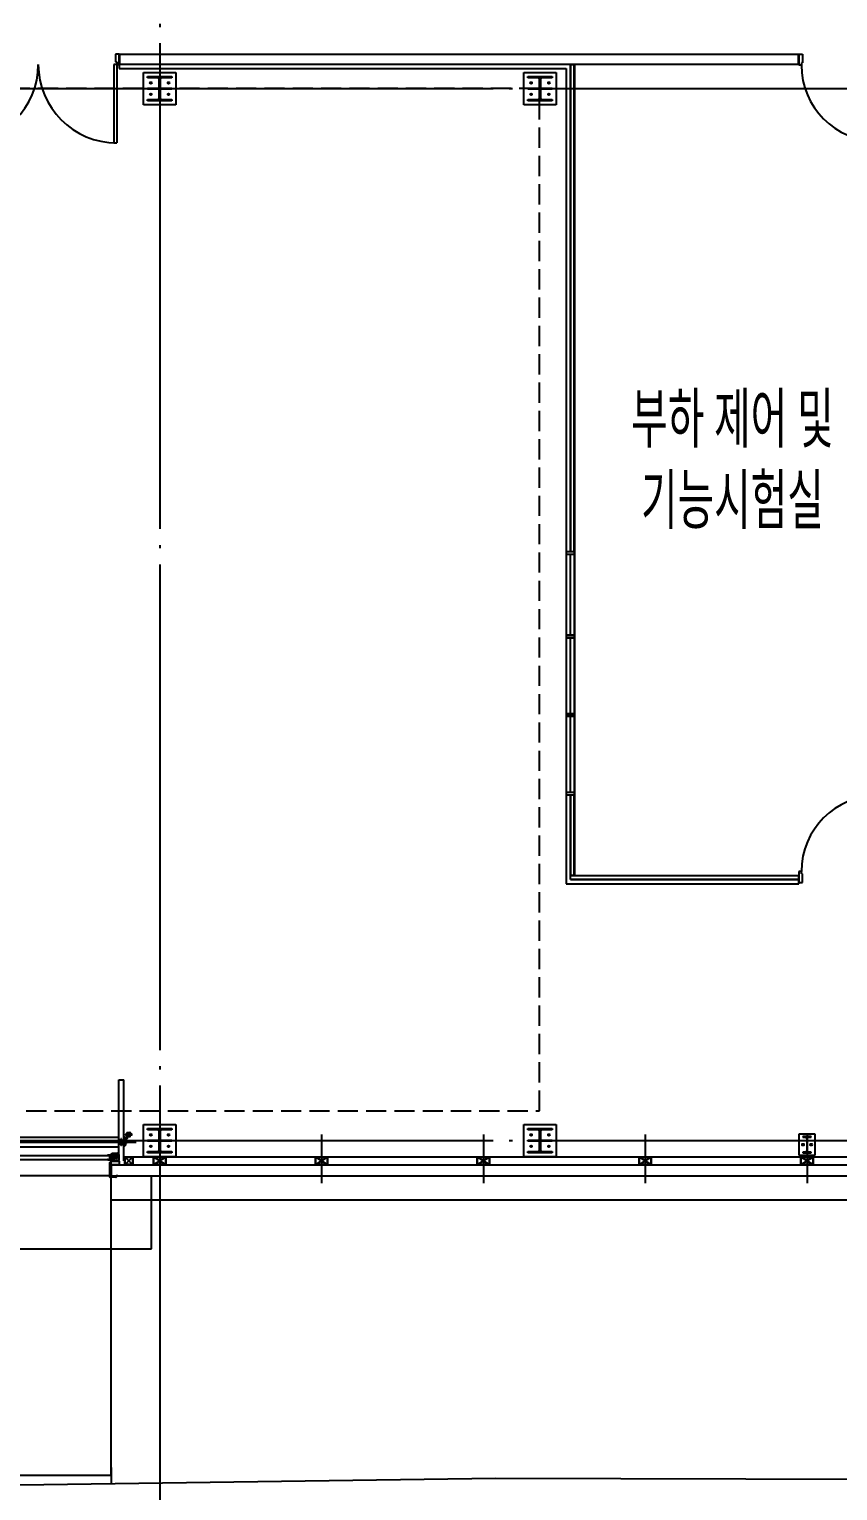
# Model space of a CAD drawing. Header units: millimetres. Extents: x -168200 to 672800, y -7409 to 118800.
# Drawn here: x 51888 to 61880, y 38573 to 56634 of the extents above; entities that cross this region are included whole.
import ezdxf
from ezdxf.enums import TextEntityAlignment as Align

# ---------------------------------------------------------------- set-up
doc = ezdxf.new("R2010")
doc.units = ezdxf.units.MM
doc.header["$LTSCALE"] = 200
for name, pattern in [('CEN-GAUN', [32.2, 30, -1, 0.2, -1]), ('CENTER', [50.8, 31.75, -6.35, 6.35, -6.35]), ('DASH', [0.35, 0.25, -0.1]), ('HIDDEN', [0.375, 0.25, -0.125])]:
    doc.linetypes.add(name, pattern=pattern)
for name, color, linetype in [('1 BA', 9, 'Continuous'), ('1 CEN', 15, 'CEN-GAUN'), ('1 RM', 8, 'Continuous')]:
    doc.layers.add(name, color=color, linetype=linetype)
doc.styles.add('스타일1', font='malgun.ttf')

msp = doc.modelspace()

# ---------------------------------------------------------------- linework, layer by layer
at = {"layer": '1 BA'}
for p, q in [((52970, 56200), (52935, 56200)), ((52935, 56200), (52935, 55230)), ((53000, 56325), (52955, 56325)), ((52955, 56325), (52955, 56325)), ((52955, 56325), (52955, 56325)), ((52955, 56325), (52955, 56230)), ((52955, 56230), (52970, 56230)), ((52970, 56230), (52970, 56200)), ((52970, 56200), (52970, 55230)), ((52970, 56200), (53000, 56200)), ((53000, 56200), (53000, 56325)), ((53000, 56325), (61400, 56325)), ((53000, 56200), (53000, 56325)), ((53000, 56262.5), (53004, 56262.5)), ((53004, 56262.5), (53000, 56262.5)), ((61400, 56200), (53000, 56200)), ((53000, 56200), (53000, 56150)), ((61396, 56321), (53004, 56321)), ((53004, 56321), (53004, 56262.5)), ((53004, 56262.5), (53004, 56204)), ((53004, 56204), (61396, 56204)), ((58575, 50175), (58575, 56200)), ((58575, 56200), (58625, 56200)), ((58625, 56200), (58625, 46175)), ((61396, 56204), (61396, 56321)), ((61400, 56325), (61400, 56200)), ((61400, 56325), (61445, 56325)), ((61400, 56190), (61400, 56325)), ((61430, 56190), (61400, 56190)), ((61445, 56220), (61430, 56220)), ((61430, 56220), (61430, 56190)), ((61445, 56325), (61445, 56325)), ((61445, 56325), (61445, 56325)), ((61445, 56325), (61445, 56220)), ((53000, 56150), (58525, 56150)), ((53300, 56100), (53700, 56100)), ((53300, 55700), (53300, 56100)), ((53350, 56035), (53350, 56050)), ((53350, 56050), (53650, 56050)), ((53477, 56035), (53350, 56035)), ((53495, 55783), (53495, 56017)), ((53505, 56017), (53505, 55783)), ((53650, 56035), (53523, 56035)), ((53650, 56050), (53650, 56035)), ((53700, 56100), (53700, 55700)), ((58000, 56100), (58400, 56100)), ((58000, 55700), (58000, 56100)), ((58050, 56035), (58050, 56050)), ((58050, 56050), (58350, 56050)), ((58177, 56035), (58050, 56035)), ((58195, 55783), (58195, 56017)), ((58205, 56017), (58205, 55783)), ((58350, 56035), (58223, 56035)), ((58350, 56050), (58350, 56035)), ((58400, 56100), (58400, 55700)), ((58525, 56150), (58525, 46075)), ((53350, 55906), (53495, 55906)), ((53350, 55894), (53350, 55906)), ((53495, 55894), (53350, 55894)), ((53495, 55906), (53495, 55894)), ((53505, 55906), (53650, 55906)), ((53505, 55894), (53505, 55906)), ((53650, 55894), (53505, 55894)), ((53650, 55906), (53650, 55894)), ((58050, 55906), (58195, 55906)), ((58050, 55894), (58050, 55906)), ((58195, 55894), (58050, 55894)), ((58195, 55906), (58195, 55894)), ((58205, 55906), (58350, 55906)), ((58205, 55894), (58205, 55906)), ((58350, 55894), (58205, 55894)), ((58350, 55906), (58350, 55894)), ((53700, 55700), (53300, 55700)), ((53350, 55750), (53350, 55765)), ((53350, 55765), (53477, 55765)), ((53650, 55750), (53350, 55750)), ((53523, 55765), (53650, 55765)), ((53650, 55765), (53650, 55750)), ((58400, 55700), (58000, 55700)), ((58050, 55750), (58050, 55765)), ((58050, 55765), (58177, 55765)), ((58350, 55750), (58050, 55750)), ((58223, 55765), (58350, 55765)), ((58350, 55765), (58350, 55750)), ((52935, 55230), (52970, 55230)), ((58625, 50175), (58525, 50175)), ((58525, 50175), (58525, 49115)), ((58625, 50145), (58525, 50145)), ((58575, 49145), (58575, 50145)), ((58625, 49115), (58625, 50175)), ((58525, 49145), (58625, 49145)), ((58625, 49145), (58525, 49145)), ((58525, 49145), (58525, 48145)), ((58625, 48145), (58625, 49145)), ((58625, 49115), (58525, 49115)), ((58525, 49115), (58625, 49115)), ((58575, 48175), (58575, 49115)), ((58525, 48175), (58625, 48175)), ((58625, 48175), (58525, 48175)), ((58525, 48175), (58525, 47175)), ((58625, 48145), (58525, 48145)), ((58525, 48145), (58625, 48145)), ((58575, 47205), (58575, 48145)), ((58625, 47175), (58625, 48175)), ((58525, 47205), (58625, 47205)), ((58525, 47175), (58625, 47175)), ((58575, 46175), (58575, 47175)), ((58525, 46075), (61400, 46075)), ((58575, 46125), (58575, 46175)), ((58575, 46175), (61400, 46175)), ((58625, 46175), (58575, 46175)), ((61400, 46125), (58575, 46125)), ((61430, 46225), (61400, 46225)), ((61400, 46225), (61400, 46090)), ((61400, 46175), (61400, 46125)), ((61400, 46075), (61400, 46125)), ((61400, 46090), (61445, 46090)), ((61430, 46195), (61430, 46225)), ((61445, 46195), (61430, 46195)), ((61445, 46090), (61445, 46195)), ((61445, 46090), (61445, 46090)), ((61445, 46090), (61445, 46090)), ((53091.9, 42990.2), (53092.9, 42991.2)), ((53091.9, 42962.2), (53091.9, 42990.2)), ((53092.9, 42991.2), (53096.9, 42991.2)), ((53095.7, 43001.2), (53095.7, 42927.6)), ((53095.7, 43001.2), (53096.9, 43001.2)), ((53096.9, 43001.2), (53131.4, 43001.2)), ((53096.9, 42951.2), (53096.9, 43001.2)), ((53096.9, 43001.2), (53096.9, 42927.2)), ((53098.9, 42951.2), (53098.9, 43001.2)), ((53134.4, 42954.2), (53134.4, 42998.2)), ((53300, 43100), (53700, 43100)), ((53300, 42700), (53300, 43100)), ((53350, 43035), (53350, 43050)), ((53350, 43050), (53650, 43050)), ((53477, 43035), (53350, 43035)), ((53495, 42783), (53495, 43017)), ((53505, 43017), (53505, 42783)), ((53650, 43035), (53523, 43035)), ((53650, 43050), (53650, 43035)), ((53700, 43100), (53700, 42700)), ((58000, 43100), (58400, 43100)), ((58000, 42700), (58000, 43100)), ((58050, 43035), (58050, 43050)), ((58050, 43050), (58350, 43050)), ((58177, 43035), (58050, 43035)), ((58195, 42783), (58195, 43017)), ((58205, 43017), (58205, 42783)), ((58350, 43035), (58223, 43035)), ((58350, 43050), (58350, 43035)), ((58400, 43100), (58400, 42700)), ((53066.9, 42949.7), (53068.5, 42949.7)), ((53066.9, 42949.7), (53066.9, 42927.2)), ((53068.5, 42949.7), (53068.5, 42927.6)), ((53069.1, 42925), (53094.7, 42925)), ((53069.5, 42926.6), (53094.7, 42926.6)), ((53069.5, 42926.6), (53069.5, 42925)), ((53076.1, 42979.7), (53076.6, 42980.2)), ((53076.1, 42973.2), (53076.1, 42979.7)), ((53076.1, 42973.2), (53085.9, 42973.2)), ((53076.6, 42980.2), (53091.9, 42980.2)), ((53076.6, 42980.2), (53076.6, 42973.2)), ((53085.9, 42972.2), (53085.9, 42973.2)), ((53085.9, 42972.2), (53091.9, 42972.2)), ((53092.9, 42961.2), (53091.9, 42962.2)), ((53092.9, 42961.2), (53096.9, 42961.2)), ((53096.9, 42951.2), (53131.4, 42951.2)), ((53148, 42984.3), (53134.4, 42984.3)), ((53134.4, 42980.3), (53148, 42980.3)), ((53134.4, 42972.1), (53148, 42972.1)), ((53148, 42968.1), (53134.4, 42968.1)), ((53139.4, 42968.1), (53139.4, 42984.3)), ((53151.4, 42983.3), (53149.1, 42983.3)), ((53151.4, 42969.2), (53149.2, 42969.2)), ((53149.4, 42970.1), (53149.4, 42982.3)), ((53154.4, 42972.2), (53154.4, 42980.3)), ((53350, 42906), (53495, 42906)), ((53350, 42894), (53350, 42906)), ((53495, 42894), (53350, 42894)), ((53495, 42906), (53495, 42894)), ((53500, 42975), (53500, 42375)), ((53505, 42906), (53650, 42906)), ((53505, 42894), (53505, 42906)), ((53650, 42894), (53505, 42894)), ((53650, 42906), (53650, 42894)), ((55500, 42975), (55500, 42375)), ((57500, 42975), (57500, 42375)), ((58050, 42906), (58195, 42906)), ((58050, 42894), (58050, 42906)), ((58195, 42894), (58050, 42894)), ((58195, 42906), (58195, 42894)), ((58205, 42906), (58350, 42906)), ((58205, 42894), (58205, 42906)), ((58350, 42894), (58205, 42894)), ((58350, 42906), (58350, 42894)), ((59500, 42975), (59500, 42375)), ((61600, 42980), (61400, 42980)), ((61400, 42980), (61400, 42720)), ((61550, 42950), (61450, 42950)), ((61450, 42950), (61450, 42941)), ((61450, 42941), (61484, 42941)), ((61497, 42928), (61497, 42772)), ((61500, 42975), (61500, 42375)), ((61503, 42772), (61503, 42928)), ((61516, 42941), (61550, 42941)), ((61550, 42941), (61550, 42950)), ((61600, 42720), (61600, 42980)), ((52925.6, 42680.6, 46.7), (52925.6, 42704, 46.7)), ((52925.6, 42704, 46.7), (52925.6, 42703.4, 46.7)), ((52925.6, 42700.6, 46.7), (52925.6, 42700.1, 46.7)), ((52925.6, 42683.9, 46.7), (52925.6, 42684.5, 46.7)), ((52925.6, 42680.6, 46.7), (52925.6, 42681.1, 46.7)), ((52927.4, 42703.2, 46.7), (52925.8, 42703.2, 46.7)), ((52927.4, 42700.8, 46.7), (52925.8, 42700.8, 46.7)), ((52927.4, 42683.7, 46.7), (52925.8, 42683.7, 46.7)), ((52927.4, 42681.3, 46.7), (52925.8, 42681.3, 46.7)), ((52930.3, 42704.3, 46.7), (52925.9, 42704.3, 46.7)), ((52925.9, 42699.8, 46.7), (52930.3, 42699.8, 46.7)), ((52925.9, 42684.8, 46.7), (52930.3, 42684.8, 46.7)), ((52930.3, 42680.3, 46.7), (52925.9, 42680.3, 46.7)), ((52930.4, 42703.2, 46.7), (52928.8, 42703.2, 46.7)), ((52930.4, 42700.8, 46.7), (52928.8, 42700.8, 46.7)), ((52930.4, 42683.7, 46.7), (52928.8, 42683.7, 46.7)), ((52930.4, 42681.3, 46.7), (52928.8, 42681.3, 46.7)), ((52930.6, 42704, 46.7), (52930.6, 42680.6, 46.7)), ((52930.6, 42703.4, 46.7), (52930.6, 42704, 46.7)), ((52930.6, 42700.1, 46.7), (52930.6, 42700.6, 46.7)), ((52930.6, 42684.5, 46.7), (52930.6, 42683.9, 46.7)), ((52930.6, 42681.1, 46.7), (52930.6, 42680.6, 46.7)), ((52937.1, 42704, 46.7), (52937.1, 42680.6, 46.7)), ((52937.1, 42703.4, 46.7), (52937.1, 42704, 46.7)), ((52937.1, 42700.1, 46.7), (52937.1, 42700.6, 46.7)), ((52937.1, 42684.5, 46.7), (52937.1, 42683.9, 46.7)), ((52937.1, 42681.1, 46.7), (52937.1, 42680.6, 46.7)), ((52937.3, 42703.2, 46.7), (52938.9, 42703.2, 46.7)), ((52937.3, 42700.8, 46.7), (52938.9, 42700.8, 46.7)), ((52937.3, 42683.7, 46.7), (52938.9, 42683.7, 46.7)), ((52937.3, 42681.3, 46.7), (52938.9, 42681.3, 46.7)), ((52937.4, 42704.3, 46.7), (52941.8, 42704.3, 46.7)), ((52941.8, 42699.8, 46.7), (52937.4, 42699.8, 46.7)), ((52941.8, 42684.8, 46.7), (52937.4, 42684.8, 46.7)), ((52937.4, 42680.3, 46.7), (52941.8, 42680.3, 46.7)), ((52940.3, 42703.2, 46.7), (52941.9, 42703.2, 46.7)), ((52940.3, 42700.8, 46.7), (52941.9, 42700.8, 46.7)), ((52940.3, 42683.7, 46.7), (52941.9, 42683.7, 46.7)), ((52940.3, 42681.3, 46.7), (52941.9, 42681.3, 46.7)), ((52942.1, 42680.6, 46.7), (52942.1, 42704, 46.7)), ((52942.1, 42704, 46.7), (52942.1, 42703.4, 46.7)), ((52942.1, 42700.6, 46.7), (52942.1, 42700.1, 46.7)), ((52942.1, 42683.9, 46.7), (52942.1, 42684.5, 46.7)), ((52942.1, 42680.6, 46.7), (52942.1, 42681.1, 46.7)), ((52978.8, 42709.6, 46.7), (52978.8, 42733, 46.7)), ((52978.8, 42733, 46.7), (52978.8, 42732.4, 46.7)), ((52978.8, 42729.6, 46.7), (52978.8, 42729.1, 46.7)), ((52978.8, 42712.9, 46.7), (52978.8, 42713.5, 46.7)), ((52978.8, 42709.6, 46.7), (52978.8, 42710.1, 46.7)), ((52980.6, 42732.2, 46.7), (52979, 42732.2, 46.7)), ((52980.6, 42729.8, 46.7), (52979, 42729.8, 46.7)), ((52980.6, 42712.7, 46.7), (52979, 42712.7, 46.7)), ((52980.6, 42710.3, 46.7), (52979, 42710.3, 46.7)), ((52983.5, 42733.3, 46.7), (52979.1, 42733.3, 46.7)), ((52979.1, 42728.8, 46.7), (52983.5, 42728.8, 46.7)), ((52979.1, 42713.8, 46.7), (52983.5, 42713.8, 46.7)), ((52983.5, 42709.3, 46.7), (52979.1, 42709.3, 46.7)), ((52983.6, 42732.2, 46.7), (52982, 42732.2, 46.7)), ((52983.6, 42729.8, 46.7), (52982, 42729.8, 46.7)), ((52983.6, 42712.7, 46.7), (52982, 42712.7, 46.7)), ((52983.6, 42710.3, 46.7), (52982, 42710.3, 46.7)), ((52983.8, 42733, 46.7), (52983.8, 42709.6, 46.7)), ((52983.8, 42732.4, 46.7), (52983.8, 42733, 46.7)), ((52983.8, 42729.1, 46.7), (52983.8, 42729.6, 46.7)), ((52983.8, 42713.5, 46.7), (52983.8, 42712.9, 46.7)), ((52983.8, 42710.1, 46.7), (52983.8, 42709.6, 46.7)), ((53070, 42600), (53070, 42700)), ((53070, 42700), (53170, 42700)), ((53074, 42696), (53166, 42604)), ((53166, 42696), (53074, 42604)), ((53074, 42604), (53074, 42696)), ((53074, 42696), (53166, 42696)), ((53166, 42696), (53166, 42604)), ((53170, 42700), (72000, 42700)), ((53170, 42700), (53170, 42600)), ((53700, 42700), (53300, 42700)), ((53350, 42750), (53350, 42765)), ((53350, 42765), (53477, 42765)), ((53650, 42750), (53350, 42750)), ((53425, 42600), (53425, 42700)), ((53425, 42700), (53575, 42700)), ((53571, 42604), (53429, 42696)), ((53429, 42604), (53571, 42696)), ((53429, 42604), (53429, 42696)), ((53429, 42696), (53571, 42696)), ((53523, 42765), (53650, 42765)), ((53571, 42696), (53571, 42604)), ((53575, 42700), (53575, 42600)), ((53650, 42765), (53650, 42750)), ((55425, 42600), (55425, 42700)), ((55425, 42700), (55575, 42700)), ((55571, 42604), (55429, 42696)), ((55429, 42604), (55571, 42696)), ((55429, 42604), (55429, 42696)), ((55429, 42696), (55571, 42696)), ((55571, 42696), (55571, 42604)), ((55575, 42700), (55575, 42600)), ((57425, 42600), (57425, 42700)), ((57425, 42700), (57575, 42700)), ((57571, 42604), (57429, 42696)), ((57429, 42604), (57571, 42696)), ((57429, 42604), (57429, 42696)), ((57429, 42696), (57571, 42696)), ((57571, 42696), (57571, 42604)), ((57575, 42700), (57575, 42600)), ((58400, 42700), (58000, 42700)), ((58050, 42750), (58050, 42765)), ((58050, 42765), (58177, 42765)), ((58350, 42750), (58050, 42750)), ((58223, 42765), (58350, 42765)), ((58350, 42765), (58350, 42750)), ((59425, 42600), (59425, 42700)), ((59425, 42700), (59575, 42700)), ((59571, 42604), (59429, 42696)), ((59429, 42604), (59571, 42696)), ((59429, 42604), (59429, 42696)), ((59429, 42696), (59571, 42696)), ((59571, 42696), (59571, 42604)), ((59575, 42700), (59575, 42600)), ((61400, 42720), (61600, 42720)), ((61425, 42600), (61425, 42700)), ((61425, 42700), (61575, 42700)), ((61571, 42604), (61429, 42696)), ((61429, 42604), (61571, 42696)), ((61429, 42604), (61429, 42696)), ((61429, 42696), (61571, 42696)), ((61484, 42759), (61450, 42759)), ((61450, 42759), (61450, 42750)), ((61450, 42750), (61550, 42750)), ((61550, 42759), (61516, 42759)), ((61550, 42750), (61550, 42759)), ((61571, 42696), (61571, 42604)), ((61575, 42700), (61575, 42600)), ((52900, 42465), (48900, 42465)), ((52900, 42600), (65500, 42600)), ((52900, 42600), (52900, 42465)), ((52900, 42465.2), (72900, 42465.2)), ((52900, 42165.2), (52900, 42465.2)), ((52900, 42465), (67000, 42465)), ((52900, 38765), (52900, 42465)), ((53170, 42600), (53070, 42600)), ((53166, 42604), (53074, 42604)), ((53575, 42600), (53425, 42600)), ((53571, 42604), (53429, 42604)), ((55575, 42600), (55425, 42600)), ((55571, 42604), (55429, 42604)), ((57575, 42600), (57425, 42600)), ((57571, 42604), (57429, 42604)), ((59575, 42600), (59425, 42600)), ((59571, 42604), (59429, 42604)), ((61575, 42600), (61425, 42600)), ((61571, 42604), (61429, 42604)), ((72900, 42165.2), (52900, 42165.2)), ((52900, 38859.3), (52900, 38659.3)), ((48900, 38765), (52900, 38765)), ((57648.5, 38724.4), (51229.9, 38636.4)), ((65516.7, 38705.3), (57648.5, 38724.4))]:
    msp.add_line(p, q, dxfattribs=at)
at = {"layer": '1 BA', "ltscale": 253}
for p, q in [((58623.4, 56198.4), (58576.6, 56198.4)), ((58576.6, 56198.4), (58576.6, 50175)), ((58623.4, 50175), (58623.4, 56198.4)), ((58576.6, 47173.4), (58623.4, 47173.4)), ((58576.6, 47173.4), (58576.6, 46176.6)), ((58623.4, 46176.6), (58623.4, 47173.4)), ((58576.6, 46165), (58575, 46165)), ((58575, 46135), (58576.6, 46135)), ((58576.6, 46176.6), (58585, 46176.6)), ((61398.4, 46173.4), (58576.6, 46173.4)), ((58576.6, 46173.4), (58576.6, 46165)), ((58576.6, 46135), (58576.6, 46126.6)), ((58576.6, 46126.6), (61398.4, 46126.6)), ((58585, 46176.6), (58585, 46175)), ((58615, 46175), (58615, 46176.6)), ((58615, 46176.6), (58623.4, 46176.6)), ((61398.4, 46126.6), (61398.4, 46173.4))]:
    msp.add_line(p, q, dxfattribs=at)
at = {"layer": '1 BA', "linetype": 'DASH', "ltscale": 5}
for p, q in [((58193.9, 55900), (41700, 55900)), ((58193.9, 43269), (58193.9, 55900)), ((41700, 43269), (58193.9, 43269))]:
    msp.add_line(p, q, dxfattribs=at)
at = {"layer": '1 BA', "transparency": 33554687}
for p, q in [((52995.8, 42650.5), (52995.8, 43650.5)), ((52995.8, 43650.5), (53055.8, 43650.5)), ((53055.8, 42650.5), (53055.8, 43650.5)), ((52992.9, 42938.3), (48807.2, 42938.3)), ((48807.2, 42824), (52992.9, 42824)), ((52992.9, 42938.3), (52992.9, 42824)), ((52995.9, 42904.2), (52993.9, 42902.2)), ((52993.9, 42860.2), (52993.9, 42902.2)), ((52995.9, 42858.2), (52993.9, 42860.2)), ((53015.9, 42904.2), (52995.9, 42904.2)), ((52995.9, 42858.2), (52995.9, 42904.2)), ((53015.9, 42858.2), (52995.9, 42858.2)), ((53015.9, 42904.2), (53018.9, 42907.2)), ((53015.9, 42904.2), (53015.9, 42858.2)), ((53015.9, 42858.2), (53018.9, 42855.2)), ((53018.9, 42913.2), (53020.8, 42923.2)), ((53018.9, 42913.2), (53018.9, 42849.1)), ((53028.9, 42913.2), (53018.9, 42913.2)), ((53028.9, 42849.1), (53018.9, 42849.1)), ((53018.9, 42849.1), (53020.8, 42839.2)), ((53026.9, 42923.2), (53020.8, 42923.2)), ((53026.9, 42839.2), (53020.8, 42839.2)), ((53028.9, 42913.2), (53026.9, 42923.2)), ((53028.9, 42913.2), (53026.9, 42923.2)), ((53028.9, 42849.1), (53026.9, 42839.2)), ((53028.9, 42849.1), (53026.9, 42839.2)), ((53028.9, 42913.2), (53028.9, 42849.1)), ((53028.9, 42893.7), (53082.8, 42893.7)), ((53028.9, 42868.7), (53082.8, 42868.7)), ((53055.8, 42833.7), (53055.8, 42928.7)), ((53066.8, 42928.7), (53055.8, 42928.7)), ((53066.8, 42833.7), (53055.8, 42833.7)), ((53069.8, 42836.7), (53069.8, 42925.7)), ((53069.8, 42918.8), (53069.8, 42925.7)), ((53072.3, 42915.8), (53080.2, 42914.7)), ((53072.3, 42846.6), (53080.2, 42847.7)), ((53082.4, 42879.7), (53082.4, 42866)), ((53082.8, 42850.6), (53082.8, 42911.7)), ((53091.5, 42896.7), (53082.8, 42896.7)), ((53091.5, 42865.7), (53082.8, 42865.7)), ((53091.9, 42892.7), (53090.9, 42893.7)), ((53090.9, 42893.7), (53090.9, 42868.7)), ((53091.9, 42892.7), (53090.9, 42893.7)), ((53090.9, 42893.7), (53090.9, 42868.7)), ((53090.9, 42868.7), (53091.9, 42869.7)), ((53090.9, 42868.7), (53091.9, 42869.7)), ((53091.5, 42865.7), (53091.5, 42896.7)), ((53091.9, 42869.7), (53091.9, 42892.7)), ((53091.9, 42869.7), (53091.9, 42892.7)), ((52854.1, 42718.8, 46.7), (52854.1, 42717.8, 46.7)), ((52854.1, 42666.7, 46.7), (52854.1, 42665.7, 46.7)), ((52859, 42721, 46.7), (52854.3, 42719.1, 46.7)), ((52854.3, 42665.4, 46.7), (52859, 42663.5, 46.7)), ((52854.4, 42717.5, 46.7), (52858.8, 42717.5, 46.7)), ((52858.8, 42667, 46.7), (52854.4, 42667, 46.7)), ((52916.8, 42721, 46.7), (52859.1, 42721, 46.7)), ((52859.1, 42717.8, 46.7), (52859.1, 42719, 46.7)), ((52859.1, 42719, 46.7), (52915.1, 42719, 46.7)), ((52859.1, 42665.5, 46.7), (52859.1, 42666.7, 46.7)), ((52915.1, 42665.5, 46.7), (52859.1, 42665.5, 46.7)), ((52859.1, 42663.5, 46.7), (52916.8, 42663.5, 46.7)), ((52884.8, 42450.4), (52884.8, 42628.1)), ((52885.1, 42698.8, 46.7), (52886.1, 42699.8, 46.7)), ((52885.1, 42685.8, 46.7), (52885.1, 42698.8, 46.7)), ((52886.1, 42684.8, 46.7), (52885.1, 42685.8, 46.7)), ((52886.1, 42699.8, 46.7), (52886.1, 42684.8, 46.7)), ((52886.1, 42699.8, 46.7), (52888.1, 42699.8, 46.7)), ((52886.1, 42684.8, 46.7), (52888.1, 42684.8, 46.7)), ((52886.8, 42630.1), (52896.9, 42630.1)), ((52889.1, 42700.8), (52888.1, 42700.8)), ((52888.1, 42700.8), (52888.1, 42698.8)), ((52888.1, 42684.8, 46.7), (52888.1, 42699.8, 46.7)), ((52888.1, 42698.8), (52889.1, 42698.8)), ((52888.1, 42685.8), (52889.1, 42685.8)), ((52888.1, 42683.8), (52888.1, 42685.8)), ((52889.1, 42683.8), (52888.1, 42683.8)), ((52889.1, 42698.8), (52889.1, 42700.8)), ((52889.1, 42699.8, 46.7), (52926.1, 42699.8, 46.7)), ((52889.1, 42684.8, 46.7), (52889.1, 42699.8, 46.7)), ((52889.1, 42685.8), (52889.1, 42683.8)), ((52889.1, 42684.8, 46.7), (52926.1, 42684.8, 46.7)), ((52892.1, 42699.8, 46.7), (52892.1, 42702.8, 46.7)), ((52892.1, 42699.9, 46.7), (52923.6, 42699.9, 46.7)), ((52892.1, 42681.8, 46.7), (52892.1, 42684.8, 46.7)), ((52892.1, 42684.7, 46.7), (52923.6, 42684.7, 46.7)), ((52892.7, 42639.5), (52906.3, 42639.5)), ((52893.1, 42703.8, 46.7), (52917.1, 42703.8, 46.7)), ((52893.1, 42680.8, 46.7), (52917.1, 42680.8, 46.7)), ((52898.9, 42632.1), (52898.9, 42646.8)), ((52900, 42604), (52900, 42646)), ((52902, 42604), (52902, 42646)), ((52904, 42650), (52996, 42650)), ((52904, 42648), (52996, 42648)), ((52915.1, 42697.8, 46.7), (52912.1, 42697.8, 46.7)), ((52912.1, 42697.8, 46.7), (52912.1, 42686.8, 46.7)), ((52912.1, 42686.8, 46.7), (52915.1, 42686.8, 46.7)), ((52915.1, 42719, 46.7), (52915.1, 42697.8, 46.7)), ((52915.1, 42686.8, 46.7), (52915.1, 42665.5, 46.7)), ((52917.1, 42692.2, 46.7), (52917, 42692.3, 46.7)), ((52917, 42692.3, 46.7), (52917.1, 42692.3, 46.7)), ((52917.1, 42692.3, 46.7), (52917.1, 42720.7, 46.7)), ((52917.1, 42717.3, 46.7), (52921.6, 42717.3, 46.7)), ((52917.1, 42667.3, 46.7), (52917.1, 42717.3, 46.7)), ((52917.1, 42717.3, 46.7), (52921.6, 42717.3, 46.7)), ((52917.1, 42667.3, 46.7), (52917.1, 42717.3, 46.7)), ((52917.1, 42702.8, 46.7), (52922.6, 42702.8, 46.7)), ((52917.1, 42663.5, 46.7), (52917.1, 42692.2, 46.7)), ((52917.1, 42681.8, 46.7), (52922.6, 42681.8, 46.7)), ((52921.6, 42667.3, 46.7), (52917.1, 42667.3, 46.7)), ((52921.6, 42667.3, 46.7), (52917.1, 42667.3, 46.7)), ((52921.1, 42699.9, 46.7), (52921.1, 42699.8, 46.7)), ((52921.1, 42684.8, 46.7), (52921.1, 42684.7, 46.7)), ((52921.6, 42667.3, 46.7), (52921.6, 42717.3, 46.7)), ((52921.6, 42705.8, 46.7), (52952.1, 42705.8, 46.7)), ((52921.6, 42701.3, 46.7), (52952.1, 42701.3, 46.7)), ((52923.6, 42699.8, 46.7), (52923.6, 42701.8, 46.7)), ((52923.6, 42682.8, 46.7), (52923.6, 42684.8, 46.7)), ((52924.6, 42721, 46.7), (52925.6, 42721, 46.7)), ((52924.6, 42721, 46.7), (52924.6, 42699.8, 46.7)), ((52924.6, 42704.3, 46.7), (52930.6, 42704.3, 46.7)), ((52925.6, 42700.8), (52924.6, 42700.8)), ((52924.6, 42700.8), (52924.6, 42698.8)), ((52924.6, 42698.8), (52925.6, 42698.8)), ((52924.6, 42685.8), (52925.6, 42685.8)), ((52924.6, 42683.8), (52924.6, 42685.8)), ((52924.6, 42663.5, 46.7), (52924.6, 42684.8, 46.7)), ((52925.6, 42683.8), (52924.6, 42683.8)), ((52924.6, 42680.3, 46.7), (52930.6, 42680.3, 46.7)), ((52924.6, 42663.5, 46.7), (52925.6, 42663.5, 46.7)), ((52924.6, 42663.5, 36.6), (52925.6, 42663.5, 36.6)), ((52925.6, 42721, 46.7), (52926.6, 42719, 46.7)), ((52925.6, 42704.3, 46.7), (52925.6, 42699.8, 46.7)), ((52925.6, 42698.8), (52925.6, 42700.8)), ((52925.6, 42685.8), (52925.6, 42683.8)), ((52925.6, 42680.3, 46.7), (52925.6, 42684.8, 46.7)), ((52925.6, 42663.5, 46.7), (52926.6, 42665.5, 46.7)), ((52926.6, 42719, 46.7), (52926.6, 42716, 46.7)), ((52926.6, 42716, 46.7), (52941.1, 42716, 46.7)), ((52926.6, 42668.5, 46.7), (52941.1, 42668.5, 46.7)), ((52926.6, 42665.5, 46.7), (52926.6, 42668.5, 46.7)), ((52927.1, 42699.8, 46.7), (52942.1, 42699.8, 46.7)), ((52927.1, 42699.8, 46.7), (52942.1, 42699.8, 46.7)), ((52927.1, 42684.8, 46.7), (52942.1, 42684.8, 46.7)), ((52930.6, 42701.8, 46.7), (52930.6, 42704.3, 46.7)), ((52930.6, 42682.7, 46.7), (52930.6, 42680.3, 46.7)), ((52932.1, 42701.8, 46.7), (52937.1, 42701.8, 46.7)), ((52932.1, 42682.7, 46.7), (52937.1, 42682.7, 46.7)), ((52937.1, 42701.8, 46.7), (52937.1, 42704.3, 46.7)), ((52943.1, 42704.3, 46.7), (52937.1, 42704.3, 46.7)), ((52937.1, 42682.7, 46.7), (52937.1, 42680.3, 46.7)), ((52943.1, 42680.3, 46.7), (52937.1, 42680.3, 46.7)), ((52942.1, 42721, 46.7), (52941.1, 42719, 46.7)), ((52941.1, 42719, 46.7), (52941.1, 42716, 46.7)), ((52941.1, 42665.5, 46.7), (52941.1, 42668.5, 46.7)), ((52942.1, 42663.5, 46.7), (52941.1, 42665.5, 46.7)), ((52943.1, 42721, 46.7), (52942.1, 42721, 46.7)), ((52943.1, 42721, 46.7), (52942.1, 42721, 46.7)), ((52942.1, 42704.3, 46.7), (52942.1, 42699.8, 46.7)), ((52942.1, 42698.8), (52942.1, 42700.8)), ((52942.1, 42700.8), (52943.1, 42700.8)), ((52943.1, 42698.8), (52942.1, 42698.8)), ((52943.1, 42685.8), (52942.1, 42685.8)), ((52942.1, 42685.8), (52942.1, 42683.8)), ((52942.1, 42680.3, 46.7), (52942.1, 42684.8, 46.7)), ((52942.1, 42683.8), (52943.1, 42683.8)), ((52943.1, 42663.5, 46.7), (52942.1, 42663.5, 46.7)), ((52943.1, 42663.5, 46.7), (52942.1, 42663.5, 46.7)), ((52943.1, 42721, 46.7), (52943.1, 42699.8, 46.7)), ((52943.1, 42700.8), (52943.1, 42698.8)), ((52943.1, 42699.8, 46.7), (52943.6, 42699.8, 46.7)), ((52943.1, 42683.8), (52943.1, 42685.8)), ((52943.1, 42663.5, 46.7), (52943.1, 42684.8, 46.7)), ((52943.1, 42684.8, 46.7), (52943.6, 42684.8, 46.7)), ((52944.1, 42685.3, 46.7), (52944.1, 42699.3, 46.7)), ((52944.6, 42696.3, 46.7), (52972.1, 42696.3, 46.7)), ((52944.6, 42688.3, 46.7), (52972.1, 42688.3, 46.7)), ((52953.6, 42728.3, 46.7), (52953.1, 42727.8, 46.7)), ((52953.1, 42727.8, 46.7), (52953.1, 42714.8, 46.7)), ((52953.6, 42714.3, 46.7), (52953.1, 42714.8, 46.7)), ((52959.1, 42728.3, 46.7), (52953.6, 42728.3, 46.7)), ((52953.6, 42714.3, 46.7), (52953.6, 42728.3, 46.7)), ((52959.1, 42714.3, 46.7), (52953.6, 42714.3, 46.7)), ((52959.1, 42735.3, 46.7), (52954.6, 42735.3, 46.7)), ((52954.6, 42735.3, 46.7), (52954.6, 42728.3, 46.7)), ((52954.6, 42714.3, 46.7), (52954.6, 42708.3, 46.7)), ((52959.1, 42735.3, 46.7), (52959.1, 42708.3, 46.7)), ((52978.8, 42729.3, 46.7), (52959.1, 42729.3, 46.7)), ((52978.8, 42713.3, 46.7), (52959.1, 42713.3, 46.7)), ((52968.1, 42699.3, 46.7), (52971.1, 42699.3, 46.7)), ((52968.1, 42696.3, 46.7), (52968.1, 42699.3, 46.7)), ((52968.1, 42685.3, 46.7), (52968.1, 42688.3, 46.7)), ((52968.1, 42685.3, 46.7), (52971.1, 42685.3, 46.7)), ((52971.1, 42696.3, 46.7), (52971.1, 42699.3, 46.7)), ((52971.1, 42685.3, 46.7), (52971.1, 42688.3, 46.7)), ((52973.1, 42689.3, 46.7), (52973.1, 42695.3, 46.7)), ((52978.8, 42713.3, 46.7), (52978.8, 42729.3, 46.7)), ((52978.8, 42728.8, 46.7), (52983.8, 42728.8, 46.7)), ((52978.8, 42713.8, 46.7), (52983.8, 42713.8, 46.7)), ((52984.8, 42729.8), (52983.8, 42729.8)), ((52983.8, 42729.8), (52983.8, 42727.8)), ((52983.8, 42709.6, 46.7), (52983.8, 42728.8, 46.7)), ((52983.8, 42727.8), (52984.8, 42727.8)), ((52983.8, 42714.8), (52984.8, 42714.8)), ((52983.8, 42712.8), (52983.8, 42714.8)), ((52984.8, 42712.8), (52983.8, 42712.8)), ((52984.8, 42727.8), (52984.8, 42729.8)), ((52984.8, 42728.8, 46.7), (52985.8, 42728.8, 46.7)), ((52984.8, 42713.8, 46.7), (52984.8, 42728.8, 46.7)), ((52984.8, 42714.8), (52984.8, 42712.8)), ((52984.8, 42713.8, 46.7), (52985.8, 42713.8, 46.7)), ((52985.8, 42713.8, 46.7), (52985.8, 42728.8, 46.7)), ((52986.3, 42728.3, 46.7), (52985.8, 42728.8, 46.7)), ((52985.8, 42713.8, 46.7), (52986.3, 42714.3, 46.7)), ((52986.3, 42714.3, 46.7), (52986.3, 42728.3, 46.7)), ((52998, 42646), (52998, 42604)), ((53000, 42646), (53000, 42604)), ((52959.4, 42448.4), (52886.8, 42448.4)), ((52996, 42602), (52904, 42602)), ((52996, 42600), (52904, 42600)), ((52961.4, 42461.9), (52961.4, 42450.4)), ((52982.5, 42463.9), (52963.4, 42463.9)), ((52972.9, 42456.4), (52972.9, 42471.8))]:
    msp.add_line(p, q, dxfattribs=at)
at = {"layer": '1 BA', "linetype": 'CENTER', "transparency": 33554687}
for p, q in [((48692.8, 42881.2), (53210, 42881.2)), ((53007.5, 42855.3), (53007.5, 42870)), ((52873.9, 42692.3, 46.7), (52980.7, 42692.3, 46.7))]:
    msp.add_line(p, q, dxfattribs=at)
at = {"layer": '1 BA', "linetype": 'HIDDEN', "transparency": 33554687}
for p, q in [((52993.9, 42896.2), (53028.9, 42896.2)), ((52993.9, 42866.1), (53028.9, 42866.1)), ((52993.9, 42863.1), (53028.9, 42863.1)), ((53003.5, 42858.2), (53003.5, 42863.1)), ((53004.2, 42858.2), (53004.2, 42863.1)), ((53010.8, 42858.2), (53010.8, 42863.1)), ((53011.5, 42858.2), (53011.5, 42863.1)), ((53091.5, 42893.7), (53055.8, 42893.7)), ((53091.5, 42868.7), (53055.8, 42868.7)), ((53071.9, 42881.2), (53074.5, 42885.2)), ((53071.9, 42881.2), (53074.5, 42877.2)), ((53091.9, 42885.2), (53074.5, 42885.2)), ((53074.5, 42885.2), (53074.5, 42877.2)), ((53091.9, 42877.2), (53074.5, 42877.2)), ((53079.4, 42868.7), (53079.4, 42877.2)), ((53085.4, 42868.7), (53085.4, 42877.2))]:
    msp.add_line(p, q, dxfattribs=at)
at = {"layer": '1 BA', "linetype": 'CENTER', "ltscale": 0.5, "transparency": 33554687}
msp.add_line((53044.8, 42881.2), (53202.3, 42881.2), dxfattribs=at)
at = {"layer": '1 BA', "linetype": 'CENTER'}
msp.add_line((53072.5, 42976.2), (53162.9, 42976.2), dxfattribs=at)
at = {"layer": '1 BA', "ltscale": 2, "transparency": 33554687}
for p, q in [((48885, 42717.4, 36.6), (52915.1, 42717.4, 46.7)), ((48885, 42667, 51.3), (52915.1, 42667, 46.7))]:
    msp.add_line(p, q, dxfattribs=at)
at = {"layer": '1 BA', "linetype": 'Continuous', "transparency": 33554687}
for p, q in [((52900, 42730.8), (52900, 42726.5)), ((52900, 42658), (52900, 42654.7)), ((52917.9, 42742.2), (52900.2, 42731.3)), ((52900.4, 42654.2), (52917.3, 42650)), ((52900.5, 42726), (52902.5, 42726)), ((52902.5, 42658.5), (52900.5, 42658.5)), ((52901.2, 42727.4), (52901.2, 42728.5)), ((52901.2, 42656), (52901.2, 42657.1)), ((52901.4, 42728.7), (52908.1, 42728.7)), ((52902.5, 42727.2), (52901.4, 42727.2)), ((52901.4, 42657.3), (52902.5, 42657.3)), ((52908.1, 42655.8), (52901.4, 42655.8)), ((52902.7, 42726.2), (52902.7, 42727)), ((52902.7, 42657.5), (52902.7, 42658.3)), ((52903.8, 42731.1), (52916.9, 42739.2)), ((52909, 42730.2), (52904.1, 42730.2)), ((52906.8, 42727), (52906.8, 42726.2)), ((52906.8, 42658.3), (52906.8, 42657.5)), ((52908.1, 42727.2), (52907, 42727.2)), ((52907, 42726), (52909, 42726)), ((52909, 42658.5), (52907, 42658.5)), ((52907, 42657.3), (52908.1, 42657.3)), ((52908.3, 42728.5), (52908.3, 42727.4)), ((52908.3, 42657.1), (52908.3, 42656)), ((52909.5, 42726.5), (52909.5, 42729.7)), ((52909.5, 42654.8), (52909.5, 42658)), ((52917.6, 42652.5), (52909.7, 42654.5)), ((52917.1, 42739.3), (52929.1, 42739.3)), ((52917.3, 42650), (52995.3, 42650)), ((52929.1, 42652.5), (52917.6, 42652.5)), ((52931.2, 42742.3), (52918.2, 42742.3)), ((52929.1, 42739.3), (52933.1, 42735.3)), ((52933.1, 42656.5), (52929.1, 42652.5)), ((52931.9, 42741.8), (52931.2, 42742.3)), ((52960.5, 42741.8), (52931.9, 42741.8)), ((52933.1, 42725), (52932.1, 42724)), ((52932.1, 42724), (52932.1, 42718)), ((52932.1, 42666.5), (52932.1, 42660.5)), ((52932.1, 42660.5), (52933.1, 42659.5)), ((52933.1, 42735.3), (52933.1, 42725)), ((52933.1, 42717), (52936.1, 42717)), ((52936.1, 42667.5), (52933.1, 42667.5)), ((52933.1, 42659.5), (52933.1, 42656.5)), ((52936.1, 42735.3), (52940.1, 42739.3)), ((52936.1, 42725), (52936.1, 42735.3)), ((52937.1, 42724), (52936.1, 42725)), ((52936.1, 42659.5), (52937.1, 42660.5)), ((52936.1, 42656.5), (52936.1, 42659.5)), ((52940.1, 42652.5), (52936.1, 42656.5)), ((52937.1, 42718), (52937.1, 42724)), ((52937.1, 42660.5), (52937.1, 42666.5)), ((52940.1, 42739.3), (52975.1, 42739.3)), ((52983.1, 42652.5), (52940.1, 42652.5)), ((52961.2, 42742.3), (52960.5, 42741.8)), ((52975.9, 42742.3), (52961.2, 42742.3)), ((52975.1, 42739.3), (52975.1, 42736.8)), ((52975.1, 42736.8), (52978.1, 42736.8)), ((52978.3, 42736.8), (52975.1, 42736.8)), ((52975.1, 42736.8), (52975.1, 42734.6)), ((52975.4, 42734.3), (52988.1, 42734.3)), ((52978.1, 42743.3), (52976.2, 42742.3)), ((52985.8, 42743.3), (52978.1, 42743.3)), ((52978.1, 42736.8), (52978.1, 42740.3)), ((52978.1, 42740.3), (52992, 42740.3)), ((52985.8, 42739.8), (52978.3, 42739.8)), ((52978.3, 42739.8), (52978.3, 42736.8)), ((52993.2, 42662.4), (52983.4, 42652.6)), ((52986, 42743.1), (52985.8, 42743.3)), ((52986, 42739.6), (52985.8, 42739.8)), ((52986.2, 42743.3), (52986, 42743.1)), ((52986.2, 42739.8), (52986, 42739.6)), ((52995.3, 42743.3), (52986.2, 42743.3)), ((52991.8, 42739.8), (52986.2, 42739.8)), ((52988.4, 42734.2), (52993.2, 42729.3)), ((52992.1, 42738.1), (52992.1, 42739.5)), ((52992.3, 42740), (52992.3, 42738.1)), ((52995.3, 42737.8), (52992.4, 42737.8)), ((52992.6, 42737.8), (52995.5, 42737.8)), ((52993.3, 42729.1), (52993.3, 42662.6)), ((52995.6, 42717.9), (52995.8, 42718.1)), ((52995.8, 42717.7), (52995.6, 42717.9)), ((52995.6, 42672.9), (52995.8, 42673.1)), ((52995.8, 42672.7), (52995.6, 42672.9)), ((52995.8, 42738.1), (52995.8, 42742.8)), ((52995.8, 42718.1), (52995.8, 42737.3)), ((52995.8, 42673.1), (52995.8, 42717.7)), ((52995.8, 42650.5), (52995.8, 42672.7))]:
    msp.add_line(p, q, dxfattribs=at)
at = {"layer": '1 BA', "ltscale": 2}
for p, q in [((53400, 41565), (53400, 42465)), ((48400, 41565), (53400, 41565))]:
    msp.add_line(p, q, dxfattribs=at)
at = {"layer": '1 BA'}
for centre, radius in [((53390, 55970.5), 11), ((53390, 55829.5), 11), ((53610, 55970.5), 11), ((53610, 55829.5), 11), ((58090, 55970.5), 11), ((58090, 55829.5), 11), ((58310, 55970.5), 11), ((58310, 55829.5), 11), ((53390, 42970.5), 11), ((53390, 42829.5), 11), ((53610, 42970.5), 11), ((53610, 42829.5), 11), ((58090, 42970.5), 11), ((58090, 42829.5), 11), ((58310, 42970.5), 11), ((58310, 42829.5), 11), ((61450, 42850), 12), ((61550, 42850), 12), ((52928.1, 42702, 46.7), 1.37), ((52928.1, 42682.5, 46.7), 1.37), ((52939.6, 42702, 46.7), 1.37), ((52939.6, 42682.5, 46.7), 1.37), ((52981.3, 42731, 46.7), 1.37), ((52981.3, 42711.5, 46.7), 1.37)]:
    msp.add_circle(centre, radius, dxfattribs=at)
for centre, radius, start, end in [((51030, 56200), 970, 270, 0), ((52970, 56200), 970, 180, 270), ((62370, 56190), 940, 180, 270), ((53477, 56017), 18, 0, 90), ((53523, 56017), 18, 90, 180), ((58177, 56017), 18, 0, 90), ((58223, 56017), 18, 90, 180), ((53477, 55783), 18, 270, 0), ((53523, 55783), 18, 180, 270), ((58177, 55783), 18, 270, 0), ((58223, 55783), 18, 180, 270), ((62370, 46225), 940, 90, 180), ((53131.4, 42998.2), 3, 0, 90), ((53477, 43017), 18, 0, 90), ((53523, 43017), 18, 90, 180), ((58177, 43017), 18, 0, 90), ((58223, 43017), 18, 90, 180), ((53069.1, 42927.2), 2.2, 180, 270), ((53069.5, 42927.6), 1, 180, 270), ((53094.7, 42927.6), 1, 270, 0), ((53094.7, 42927.2), 2.2, 270, 0), ((53131.4, 42954.2), 3, 270, 0), ((53147.2, 42982.3), 2.15, 291.48562, 68.51438), ((53142.5, 42976.2), 6.86, 323.23329, 36.76671), ((53147.2, 42970.1), 2.15, 291.48562, 68.51438), ((53151.4, 42980.3), 3, 0, 90), ((53151.4, 42972.2), 3, 270, 0), ((61484, 42928), 13, 0.18413, 90.18413), ((61516, 42928), 13, 90.18413, 180.18413), ((52925.9, 42704, 46.7), 0.3, 90, 180), ((52925.8, 42703.4, 46.7), 0.2, 180, 270), ((52925.8, 42700.6, 46.7), 0.2, 90, 180), ((52925.9, 42700.1, 46.7), 0.3, 180, 270), ((52925.9, 42684.5, 46.7), 0.3, 90, 180), ((52925.8, 42683.9, 46.7), 0.2, 180, 270), ((52925.8, 42681.1, 46.7), 0.2, 90, 180), ((52925.9, 42680.6, 46.7), 0.3, 180, 270), ((52930.3, 42704, 46.7), 0.3, 0, 90), ((52930.3, 42700.1, 46.7), 0.3, 270, 0), ((52930.3, 42684.5, 46.7), 0.3, 0, 90), ((52930.3, 42680.6, 46.7), 0.3, 270, 0), ((52930.4, 42703.4, 46.7), 0.2, 270, 0), ((52930.4, 42700.6, 46.7), 0.2, 0, 90), ((52930.4, 42683.9, 46.7), 0.2, 270, 0), ((52930.4, 42681.1, 46.7), 0.2, 0, 90), ((52937.4, 42704, 46.7), 0.3, 90, 180), ((52937.3, 42703.4, 46.7), 0.2, 180, 270), ((52937.3, 42700.6, 46.7), 0.2, 90, 180), ((52937.4, 42700.1, 46.7), 0.3, 180, 270), ((52937.4, 42684.5, 46.7), 0.3, 90, 180), ((52937.3, 42683.9, 46.7), 0.2, 180, 270), ((52937.3, 42681.1, 46.7), 0.2, 90, 180), ((52937.4, 42680.6, 46.7), 0.3, 180, 270), ((52941.8, 42704, 46.7), 0.3, 0, 90), ((52941.8, 42700.1, 46.7), 0.3, 270, 0), ((52941.8, 42684.5, 46.7), 0.3, 0, 90), ((52941.8, 42680.6, 46.7), 0.3, 270, 0), ((52941.9, 42703.4, 46.7), 0.2, 270, 0), ((52941.9, 42700.6, 46.7), 0.2, 0, 90), ((52941.9, 42683.9, 46.7), 0.2, 270, 0), ((52941.9, 42681.1, 46.7), 0.2, 0, 90), ((52979.1, 42733, 46.7), 0.3, 90, 180), ((52979, 42732.4, 46.7), 0.2, 180, 270), ((52979, 42729.6, 46.7), 0.2, 90, 180), ((52979.1, 42729.1, 46.7), 0.3, 180, 270), ((52979.1, 42713.5, 46.7), 0.3, 90, 180), ((52979, 42712.9, 46.7), 0.2, 180, 270), ((52979, 42710.1, 46.7), 0.2, 90, 180), ((52979.1, 42709.6, 46.7), 0.3, 180, 270), ((52983.5, 42733, 46.7), 0.3, 0, 90), ((52983.5, 42729.1, 46.7), 0.3, 270, 0), ((52983.5, 42713.5, 46.7), 0.3, 0, 90), ((52983.5, 42709.6, 46.7), 0.3, 270, 0), ((52983.6, 42732.4, 46.7), 0.2, 270, 0), ((52983.6, 42729.6, 46.7), 0.2, 0, 90), ((52983.6, 42712.9, 46.7), 0.2, 270, 0), ((52983.6, 42710.1, 46.7), 0.2, 0, 90), ((53477, 42783), 18, 270, 0), ((53523, 42783), 18, 180, 270), ((58177, 42783), 18, 270, 0), ((58223, 42783), 18, 180, 270), ((61484, 42772), 13, 270.18413, 0.18413), ((61516, 42772), 13, 180.18413, 270.18413)]:
    msp.add_arc(centre, radius, start, end, dxfattribs=at)
at = {"layer": '1 BA', "transparency": 33554687}
for centre, radius, start, end in [((53066.8, 42925.7), 3, 0, 90), ((53066.8, 42836.7), 3, 270, 0), ((53072.8, 42918.8), 3, 180, 261.85951), ((53072.8, 42843.6), 3, 98.14049, 180), ((53079.8, 42911.7), 3, 0, 81.85951), ((53079.8, 42850.6), 3, 278.14049, 0), ((52854.4, 42718.8, 46.7), 0.3, 111.80141, 180), ((52854.4, 42717.8, 46.7), 0.3, 180, 270), ((52854.4, 42666.7, 46.7), 0.3, 90, 180), ((52854.4, 42665.7, 46.7), 0.3, 180, 248.19859), ((52858.8, 42717.8, 46.7), 0.3, 270, 0), ((52858.8, 42666.7, 46.7), 0.3, 360, 90), ((52859.1, 42720.7, 46.7), 0.3, 90, 111.80141), ((52859.1, 42663.8, 46.7), 0.3, 248.19859, 270), ((52886.8, 42628.1), 2, 90, 180), ((52893.1, 42702.8, 46.7), 1, 90, 180), ((52893.1, 42681.8, 46.7), 1, 180, 270), ((52896.9, 42632.1), 2, 270, 0), ((52904, 42646), 4, 90, 180), ((52904, 42646), 2, 90, 180), ((52916.8, 42720.7, 46.7), 0.3, 360, 90), ((52916.8, 42663.8, 46.7), 0.3, 270, 0), ((52922.6, 42701.8, 46.7), 1, 0, 90), ((52922.6, 42682.8, 46.7), 1, 270, 0), ((52943.6, 42699.3, 46.7), 0.5, 0, 90), ((52943.6, 42685.3, 46.7), 0.5, 270, 0), ((52944.6, 42696.8, 46.7), 0.5, 180, 270), ((52944.6, 42687.8, 46.7), 0.5, 90, 180), ((52952.1, 42708.3, 46.7), 7, 270, 0), ((52952.1, 42708.3, 46.7), 2.5, 270, 0), ((52972.1, 42695.3, 46.7), 1, 0, 90), ((52972.1, 42689.3, 46.7), 1, 270, 0), ((52996, 42646), 4, 0, 90), ((52996, 42646), 2, 0, 90), ((52886.8, 42450.4), 2, 180, 270), ((52904, 42604), 4, 180, 270), ((52904, 42604), 2, 180, 270), ((52959.4, 42450.4), 2, 270, 0), ((52963.4, 42461.9), 2, 90, 180), ((52996, 42604), 2, 270, 0), ((52996, 42604), 4, 270, 0)]:
    msp.add_arc(centre, radius, start, end, dxfattribs=at)
at = {"layer": '1 BA', "linetype": 'Continuous', "transparency": 33554687}
for centre, radius, start, end in [((52900.5, 42730.8), 0.5, 121.63523, 180), ((52900.5, 42726.5), 0.5, 180, 270), ((52900.5, 42658), 0.5, 90, 180), ((52900.5, 42654.7), 0.5, 180, 255.96376), ((52901.4, 42728.5), 0.2, 90, 180), ((52901.4, 42727.4), 0.2, 179.75, 270), ((52901.4, 42657.1), 0.2, 90, 180.25), ((52901.4, 42656), 0.2, 180, 270), ((52902.5, 42727), 0.2, 360, 90), ((52902.5, 42726.2), 0.2, 270, 0), ((52902.5, 42658.3), 0.2, 360, 90), ((52902.5, 42657.5), 0.2, 270, 0), ((52904.1, 42730.7), 0.5, 121.63523, 270), ((52907, 42727), 0.2, 90, 180), ((52907, 42726.2), 0.2, 180, 270), ((52907, 42658.3), 0.2, 90, 180), ((52907, 42657.5), 0.2, 180, 270), ((52908.1, 42728.5), 0.2, 0.25, 90), ((52908.1, 42727.4), 0.2, 270, 0.25), ((52908.1, 42657.1), 0.2, 360, 90), ((52908.1, 42656), 0.2, 270, 0), ((52909, 42729.7), 0.5, 0, 90), ((52909, 42726.5), 0.5, 270, 0), ((52909, 42658), 0.5, 0, 90), ((52909.8, 42654.8), 0.3, 180, 255.96376), ((52917.1, 42738.8), 0.5, 90, 121.63523), ((52918.2, 42741.8), 0.5, 90, 121.63523), ((52933.1, 42718), 1, 180, 270), ((52933.1, 42666.5), 1, 90, 180), ((52936.1, 42718), 1, 270, 0), ((52936.1, 42666.5), 1, 0, 90), ((52975.4, 42734.6), 0.3, 180, 270), ((52975.9, 42742.8), 0.5, 270, 296.56505), ((52983.1, 42652.8), 0.3, 270, 315), ((52988.1, 42734), 0.3, 45, 90), ((52991.8, 42739.5), 0.3, 360, 90), ((52992, 42740), 0.3, 0, 90), ((52992.4, 42738.1), 0.3, 180, 270), ((52992.6, 42738.1), 0.3, 180, 270), ((52993, 42729.1), 0.3, 0, 45), ((52993, 42662.6), 0.3, 315, 360), ((52995.3, 42742.8), 0.5, 0, 90), ((52995.3, 42737.3), 0.5, 0, 90), ((52995.3, 42650.5), 0.5, 270, 0), ((52995.5, 42738.1), 0.3, 270, 360)]:
    msp.add_arc(centre, radius, start, end, dxfattribs=at)
at = {"layer": '1 CEN'}
for p, q in [((53500, 95100), (53500, 32900)), ((53500, 95100), (53500, 32900)), ((32300, 55900), (117500, 55900)), ((32300, 55900), (117500, 55900)), ((32300, 42900), (117500, 42900)), ((32300, 42900), (117500, 42900))]:
    msp.add_line(p, q, dxfattribs=at)

# ---------------------------------------------------------------- texts
at = {"layer": '1 RM', "style": '스타일1', "width": 0.6}
for s, p in [('부하 제어 및', (60577.8, 51832.1)), ('기능시험실', (60577.8, 50833.4))]:
    msp.add_text(s, height=600, dxfattribs=at).set_placement(p, align=Align.MIDDLE)

doc.saveas('drawing.dxf')
